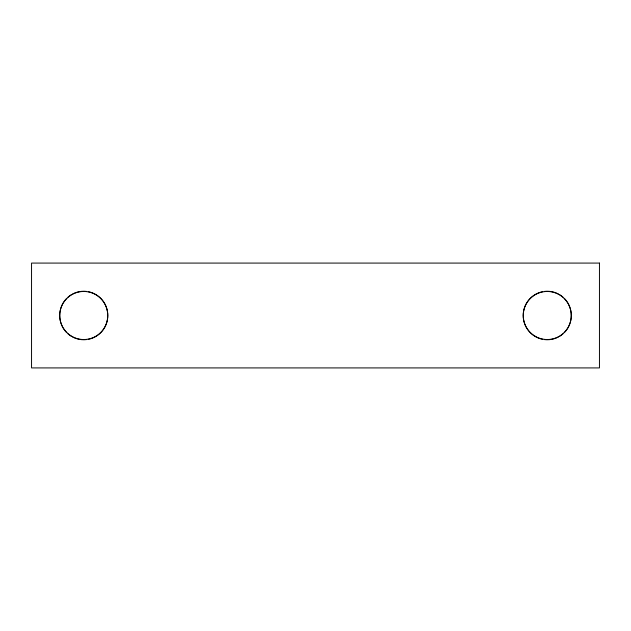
<?xml version="1.0" encoding="UTF-8"?>
<svg xmlns="http://www.w3.org/2000/svg" width="631" height="631" viewBox="0 0 631 631"><rect width="100%" height="100%" fill="white"/><g stroke="black" fill="none" stroke-linecap="round" stroke-linejoin="round"><path stroke-width="0.95" d="M86.439 339.612A24.27 24.025 90 0 1 72.518 336.954M71.737 336.52A24.27 24.025 90 0 1 68.077 333.894M66.768 332.663A24.27 24.025 90 0 1 62.942 327.631M62.516 326.842A24.27 24.025 90 0 1 62.516 304.158M62.942 303.369A24.27 24.025 90 0 1 66.768 298.337M68.077 297.106A24.27 24.025 90 0 1 71.737 294.48M72.518 294.046A24.27 24.025 90 0 1 86.439 291.388M88.23 291.656A24.27 24.025 90 0 1 88.23 339.344M544.561 291.388A24.27 24.025 -90 0 1 558.482 294.046M559.263 294.48A24.27 24.025 -90 0 1 562.923 297.106M564.232 298.337A24.27 24.025 -90 0 1 568.058 303.369M568.484 304.158A24.27 24.025 -90 0 1 568.484 326.842M568.058 327.631A24.27 24.025 -90 0 1 564.232 332.663M562.923 333.894A24.27 24.025 -90 0 1 559.263 336.52M558.482 336.954A24.27 24.025 -90 0 1 544.561 339.612M542.77 339.344A24.27 24.025 -90 0 1 542.77 291.656M599.45 263.08L31.55 263.08L31.55 367.92L599.45 367.92L599.45 263.08M71.737 336.307A24.025 24.025 0 0 0 107.783 315.5A24.025 24.025 0 0 0 71.737 294.693A24.025 24.025 0 0 0 71.737 336.307M535.23 336.307A24.025 24.025 0 0 0 571.276 315.5A24.025 24.025 0 0 0 535.23 294.693A24.025 24.025 0 0 0 535.23 336.307"/></g></svg>
